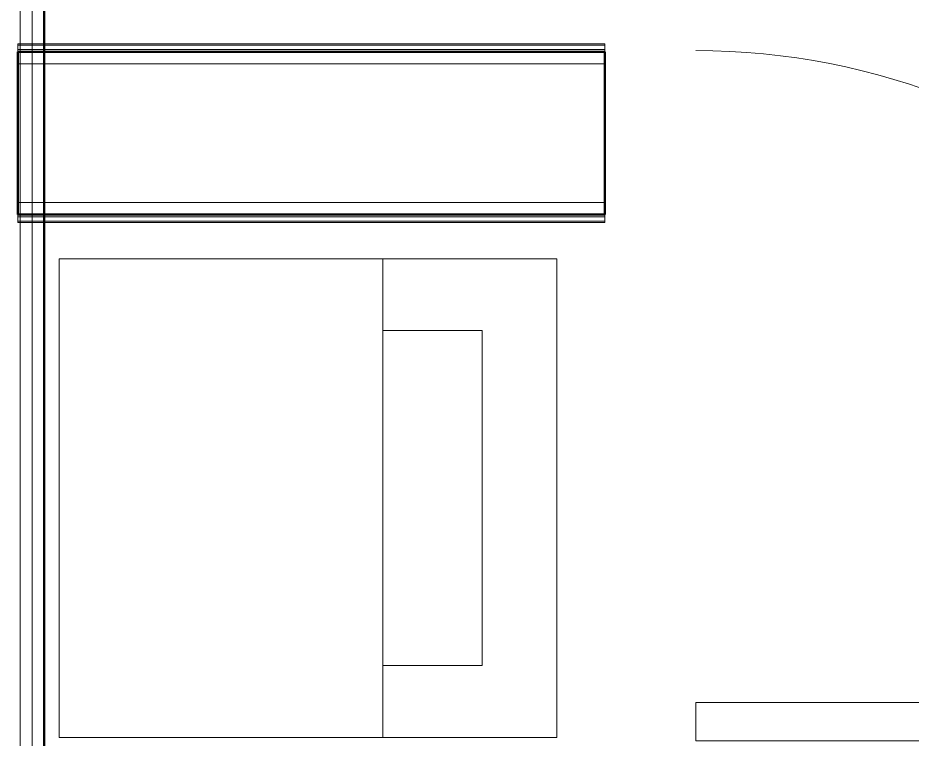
# Model space of a CAD drawing. Header units: inches. Extents: x -4218 to -1830, y 9756 to 12426.
# Drawn here: x -2932.65 to -2885.95, y 10024.5 to 10062.18 of the extents above; entities that cross this region are included whole.
import ezdxf

# ---------------------------------------------------------------- set-up
doc = ezdxf.new("R2010")
doc.units = ezdxf.units.IN
doc.header["$MEASUREMENT"] = 0
for name, color, linetype, lineweight in [('0-1', 7, 'Continuous', 5), ('0-2', 252, 'Continuous', 9), ('A-DOOR-1', 7, 'Continuous', 9), ('A-DOOR-2', 50, 'Continuous', 20), ('A-DOOR-4', 31, 'Continuous', 9), ('A-DOOR-6', 31, 'Continuous', 20), ('A-DOOR-FRAM', 31, 'Continuous', 20), ('A-DOOR-FRAM-2', 31, 'Continuous', 9), ('A-DOOR-GLAZ', 31, 'Continuous', 9), ('A-WALL-2', 10, 'Continuous', 13), ('I-WALL-1', 250, 'Continuous', 50), ('I-WALL-2', 254, 'Continuous', 9), ('I-WALL-3', 253, 'Continuous', 9), ('I-WALL-4', 252, 'Continuous', 9), ('I-WALL-5', 7, 'Continuous', 9), ('P-SANR-FIXT-1', 7, 'Continuous', 9)]:
    doc.layers.add(name, color=color, linetype=linetype, lineweight=lineweight)

# ---------------------------------------------------------------- blocks, each defined once
blk = doc.blocks.new('Basic Wall _ INT - W8BØF - _5_8 GYP - 2X8 WOOD_BATT_ - 5_8 GYP_ - ___-2704410-BACKGROUND - 1ST FLOOR')
at = {"layer": 'I-WALL-3'}
for p, q in [((-2932.65, 10051.902), (-2932.65, 10051.878)), ((-2931.274, 10051.902), (-2932.65, 10051.902)), ((-2932.65, 10051.762), (-2932.65, 10051.7)), ((-2932.65, 10051.696), (-2932.65, 10051.551)), ((-2932.65, 10051.551), (-2932.65, 10051.488)), ((-2932.65, 10051.551), (-2931.274, 10051.551))]:
    blk.add_line(p, q, dxfattribs=at)
at = {"layer": 'I-WALL-4'}
for p, q in [((-2932.65, 10051.859), (-2932.65, 10051.902)), ((-2932.65, 10051.777), (-2932.65, 10051.859)), ((-2932.65, 10051.777), (-2931.274, 10051.777)), ((-2932.65, 10051.488), (-2932.65, 10051.777)), ((-2902, 10051.902), (-2931.274, 10051.902)), ((-2931.274, 10051.551), (-2902, 10051.551)), ((-2902, 10051.878), (-2902, 10051.902)), ((-2902, 10051.7), (-2902, 10051.762)), ((-2902, 10051.551), (-2902, 10051.696)), ((-2902, 10051.488), (-2902, 10051.551)), ((-2932.65, 10051.488), (-2931.274, 10051.488))]:
    blk.add_line(p, q, dxfattribs=at)
at = {"layer": 'I-WALL-5'}
for p, q in [((-2931.274, 10051.777), (-2902, 10051.777)), ((-2902, 10051.902), (-2902, 10051.859)), ((-2902, 10051.859), (-2902, 10051.777)), ((-2902, 10051.777), (-2902, 10051.488)), ((-2931.274, 10051.488), (-2902, 10051.488))]:
    blk.add_line(p, q, dxfattribs=at)
blk = doc.blocks.new('Basic Wall _ INT - W8BØF - _5_8 GYP - 2X8 WOOD_BATT_ - 5_8 GYP_ - ___-2701727-BACKGROUND - 1ST FLOOR')
at = {"layer": 'I-WALL-3'}
for p, q in [((-2932.65, 10060.816), (-2932.65, 10060.753)), ((-2932.65, 10060.753), (-2932.65, 10060.608)), ((-2931.274, 10060.753), (-2932.65, 10060.753)), ((-2932.65, 10060.604), (-2932.65, 10060.542)), ((-2932.65, 10060.426), (-2932.65, 10060.402)), ((-2932.65, 10060.402), (-2931.274, 10060.402))]:
    blk.add_line(p, q, dxfattribs=at)
at = {"layer": 'I-WALL-4'}
for p, q in [((-2932.65, 10060.527), (-2932.65, 10060.816)), ((-2931.274, 10060.816), (-2932.65, 10060.816)), ((-2931.274, 10060.527), (-2932.65, 10060.527)), ((-2932.65, 10060.445), (-2932.65, 10060.527)), ((-2932.65, 10060.402), (-2932.65, 10060.445)), ((-2902, 10060.753), (-2931.274, 10060.753)), ((-2902, 10060.753), (-2902, 10060.816)), ((-2902, 10060.608), (-2902, 10060.753)), ((-2902, 10060.542), (-2902, 10060.604)), ((-2902, 10060.402), (-2902, 10060.426)), ((-2931.274, 10060.402), (-2902, 10060.402))]:
    blk.add_line(p, q, dxfattribs=at)
at = {"layer": 'I-WALL-5'}
for p, q in [((-2902, 10060.816), (-2931.274, 10060.816)), ((-2902, 10060.527), (-2931.274, 10060.527)), ((-2902, 10060.816), (-2902, 10060.527)), ((-2902, 10060.527), (-2902, 10060.445)), ((-2902, 10060.445), (-2902, 10060.402))]:
    blk.add_line(p, q, dxfattribs=at)
blk = doc.blocks.new('SWING - SINGLE - FLUSH - 36_ x 80_ - OFFSET PIVOT DOOR AT MAGIC PAK AND WASHER_DRYER-3199414-BACKGROUND - 1ST FLOOR')
at = {"layer": 'A-DOOR-1'}
blk.add_arc((18, 2.375), 36.067, 93.1789, 180, dxfattribs=at)
at = {"layer": 'A-DOOR-2'}
for p, q in [((16, 2.375), (16, 38.386)), ((18, 38.386), (16, 38.386)), ((18, 2.375), (18, 38.386)), ((18, 2.375), (16, 2.375))]:
    blk.add_line(p, q, dxfattribs=at)
blk = doc.blocks.new('Stacked Washer and Dryer - 26_x25_ - Private-1352637-BACKGROUND - 1ST FLOOR')
at = {"layer": 'P-SANR-FIXT-1'}
for p, q in [((0, 12.5), (26, 12.5)), ((0, 12.5), (0, -12.5)), ((16.90625, 12.5), (16.90625, -12.5)), ((26, 12.5), (26, -12.5)), ((16.90625, 8.75), (22.09375, 8.75)), ((22.09375, 8.75), (22.09375, -8.75)), ((22.09375, -8.75), (16.90625, -8.75)), ((26, -12.5), (0, -12.5))]:
    blk.add_line(p, q, dxfattribs=at)
blk = doc.blocks.new('CTR - 1st Phase - Unit Layouts_rvt-1-BACKGROUND - 1ST FLOOR')
at = {"layer": 'A-WALL-2'}
for p, q in [((-2932.65, 10059.777), (-2902, 10059.777)), ((-2932.65, 10052.527), (-2902, 10052.527))]:
    blk.add_line(p, q, dxfattribs=at)
at = {"layer": 'I-WALL-1'}
for p, q in [((-2902, 10060.402), (-2932.65, 10060.402)), ((-2932.65, 10060.402), (-2932.65, 10051.902)), ((-2902, 10051.902), (-2902, 10060.402)), ((-2932.65, 10051.902), (-2902, 10051.902))]:
    blk.add_line(p, q, dxfattribs=at)
at = {"layer": 'I-WALL-2'}
for p, q in [((-2931.274, 10060.402), (-2932.65, 10060.402)), ((-2932.65, 10051.902), (-2931.274, 10051.902))]:
    blk.add_line(p, q, dxfattribs=at)
at = {"layer": 'I-WALL-3'}
for p, q in [((-2932.65, 10051.902), (-2932.65, 10060.402)), ((-2902, 10060.402), (-2931.274, 10060.402)), ((-2931.274, 10051.902), (-2902, 10051.902))]:
    blk.add_line(p, q, dxfattribs=at)
at = {"layer": 'I-WALL-4'}
blk.add_line((-2902, 10060.402), (-2902, 10051.902), dxfattribs=at)
at = {"layer": '0-2'}
for name, p in [('Basic Wall _ INT - W8BØF - _5_8 GYP - 2X8 WOOD_BATT_ - 5_8 GYP_ - ___-2701727-BACKGROUND - 1ST FLOOR', (0, 0)), ('Basic Wall _ INT - W8BØF - _5_8 GYP - 2X8 WOOD_BATT_ - 5_8 GYP_ - ___-2704410-BACKGROUND - 1ST FLOOR', (0, 0)), ('Stacked Washer and Dryer - 26_x25_ - Private-1352637-BACKGROUND - 1ST FLOOR', (-2930.5, 10037.089))]:
    blk.add_blockref(name, p, dxfattribs=at)
at = {"layer": '0-2', "rotation": 269.9999999999886}
blk.add_blockref('SWING - SINGLE - FLUSH - 36_ x 80_ - OFFSET PIVOT DOOR AT MAGIC PAK AND WASHER_DRYER-3199414-BACKGROUND - 1ST FLOOR', (-2899.625, 10042.402), dxfattribs=at)
blk = doc.blocks.new('CTR - 1st Phase - Common Walls_rvt-1-BACKGROUND - 1ST FLOOR')
at = {"layer": 'A-WALL-2'}
for p, q in [((-2932.524, 10018.089), (-2932.524, 10373.414)), ((-2931.899, 10018.089), (-2931.899, 10373.414))]:
    blk.add_line(p, q, dxfattribs=at)
at = {"layer": 'I-WALL-1'}
blk.add_line((-2931.274, 10018.089), (-2931.274, 10114.283), dxfattribs=at)
at = {"layer": 'I-WALL-3'}
for p, q in [((-2931.274, 10060.696), (-2931.274, 10060.81)), ((-2931.274, 10060.604), (-2931.274, 10060.692)), ((-2931.274, 10060.547), (-2931.274, 10060.602)), ((-2931.274, 10051.902), (-2931.274, 10060.402)), ((-2931.274, 10051.7), (-2931.274, 10051.755)), ((-2931.274, 10051.608), (-2931.274, 10051.695)), ((-2931.274, 10051.488), (-2931.274, 10051.602))]:
    blk.add_line(p, q, dxfattribs=at)
at = {"layer": 'I-WALL-4'}
for p, q in [((-2931.274, 10060.81), (-2931.274, 10099.283)), ((-2931.274, 10018.089), (-2931.274, 10051.488))]:
    blk.add_line(p, q, dxfattribs=at)
blk = doc.blocks.new('Door-Inswing-Andersen-400_Series-Single - 3_ 0-1_8_ x 7_ 11 1_2_ - 1ST FLOOR-2896373-BACKGROUND - 1ST FLOOR')
at = {"layer": 'A-DOOR-4'}
blk.add_line((16.875, -0.531), (16.875, -34.281), dxfattribs=at)
blk.add_arc((16.875, -0.531), 33.75, 180, 270, dxfattribs=at)
at = {"layer": 'A-DOOR-6'}
for p, q in [((-16.259, 1.187), (-16.259, 0.542)), ((-16.259, 1.187), (-12.437, 1.187)), ((-12.437, 0.875), (-12.468, 1.187)), ((12.437, 1.187), (-12.437, 1.187)), ((16.259, 1.187), (12.437, 1.187)), ((12.437, 0.875), (12.468, 1.187)), ((16.259, 1.187), (16.259, 0.542)), ((-16.259, 0.542), (-16.875, 0.531)), ((-16.875, 0.531), (-16.875, -0.531)), ((-13.187, 0.781), (-12.437, 0.781)), ((-13.187, -0.531), (-13.187, 0.781)), ((-12.437, 0.781), (-12.437, 0.875)), ((12.437, 0.781), (12.437, 0.875)), ((13.187, 0.781), (12.437, 0.781)), ((13.187, -0.531), (13.187, 0.781)), ((16.259, 0.542), (16.875, 0.531)), ((16.875, 0.531), (16.875, -0.531)), ((-12.437, 0.031), (-13.187, 0.031)), ((-12.437, -0.031), (-12.437, 0.031)), ((12.437, 0.031), (13.187, 0.031)), ((12.437, -0.031), (12.437, 0.031)), ((-12.674, -0.469), (-12.468, -0.217)), ((-12.468, -0.217), (-12.437, -0.031)), ((12.468, -0.217), (12.437, -0.031)), ((12.674, -0.469), (12.468, -0.217)), ((-16.875, -0.531), (-12.437, -0.531)), ((-13.187, -0.469), (-12.674, -0.469)), ((-13.187, -0.531), (-13.187, -0.469)), ((12.437, -0.531), (-12.437, -0.531)), ((16.875, -0.531), (12.437, -0.531)), ((13.187, -0.469), (12.674, -0.469)), ((13.187, -0.531), (13.187, -0.469))]:
    blk.add_line(p, q, dxfattribs=at)
at = {"layer": 'A-DOOR-FRAM'}
for p, q in [((18.062, 5.219), (-18.062, 5.219)), ((-18.062, 5.219), (-18.062, 4.312)), ((18.062, 4.312), (18.062, 5.219)), ((-18.062, 4.875), (-18.062, -1)), ((-18.062, 4.875), (-17.031, 4.875)), ((-17.031, 3.753), (-17.031, 4.875)), ((17.031, 3.753), (17.031, 4.875)), ((18.062, 4.875), (17.031, 4.875)), ((18.062, 4.875), (18.062, -1)), ((-18.062, 4.312), (-18.062, -1)), ((18.062, -1), (18.062, 4.312)), ((-16.688, 3.513), (-17.031, 3.753)), ((16.687, 3.513), (17.031, 3.753)), ((-19.688, 3.562), (-18.062, 3.562)), ((-16.688, 2.512), (-16.688, 3.513)), ((16.687, 2.512), (16.687, 3.513)), ((19.687, 3.562), (18.062, 3.562)), ((-16, 2.356), (-16.688, 2.512)), ((-16, 1.219), (-16, 2.356)), ((16, 2.356), (16.687, 2.512)), ((16, 1.219), (16, 2.356)), ((-16.453, 0.782), (-16.453, 1.219)), ((-16.453, 1.219), (-16, 1.219)), ((16.453, 1.219), (16, 1.219)), ((16.453, 0.782), (16.453, 1.219)), ((-17.031, 0.782), (-16.453, 0.782)), ((-17.031, -1), (-17.031, 0.782)), ((17.031, 0.782), (16.453, 0.782)), ((17.031, -1), (17.031, 0.782)), ((-17.687, -1), (-18.062, -1)), ((-18.062, -1), (-17.031, -1)), ((-18.062, -1), (-17.938, -1)), ((-17.313, -1), (17.312, -1)), ((18.062, -1), (17.031, -1)), ((17.937, -1), (18.062, -1))]:
    blk.add_line(p, q, dxfattribs=at)
at = {"layer": 'A-DOOR-FRAM-2'}
for p, q in [((-17.313, -1), (-17.938, -1)), ((-17.938, -1), (-17.938, -4.313)), ((-17.313, -4.313), (-17.313, -1)), ((17.937, -1), (17.312, -1)), ((17.312, -1), (17.312, -4.313)), ((17.937, -4.313), (17.937, -1)), ((-17.938, -4.313), (-17.313, -4.313)), ((17.312, -4.313), (17.937, -4.313))]:
    blk.add_line(p, q, dxfattribs=at)
at = {"layer": 'A-DOOR-GLAZ'}
for p, q in [((-12.437, 0.625), (-13.187, 0.625)), ((-12.977, 0.625), (-12.977, 0.187)), ((12.437, 0.781), (-12.437, 0.781)), ((12.437, 0.625), (-12.437, 0.625)), ((12.437, 0.625), (13.187, 0.625)), ((12.977, 0.625), (12.977, 0.187)), ((-13.187, 0.187), (-12.437, 0.187)), ((12.437, 0.187), (-12.437, 0.187)), ((12.437, 0.031), (-12.437, 0.031)), ((13.187, 0.187), (12.437, 0.187))]:
    blk.add_line(p, q, dxfattribs=at)

msp = doc.modelspace()

# ---------------------------------------------------------------- block references
at = {"layer": '0-1'}
for name in ['CTR - 1st Phase - Unit Layouts_rvt-1-BACKGROUND - 1ST FLOOR', 'CTR - 1st Phase - Common Walls_rvt-1-BACKGROUND - 1ST FLOOR']:
    msp.add_blockref(name, (0, 0), dxfattribs=at)
at = {"layer": 'A-DOOR-4', "rotation": 180}
msp.add_blockref('Door-Inswing-Andersen-400_Series-Single - 3_ 0-1_8_ x 7_ 11 1_2_ - 1ST FLOOR-2896373-BACKGROUND - 1ST FLOOR', (-2868.324, 10013.402), dxfattribs=at)

doc.saveas('drawing.dxf')
